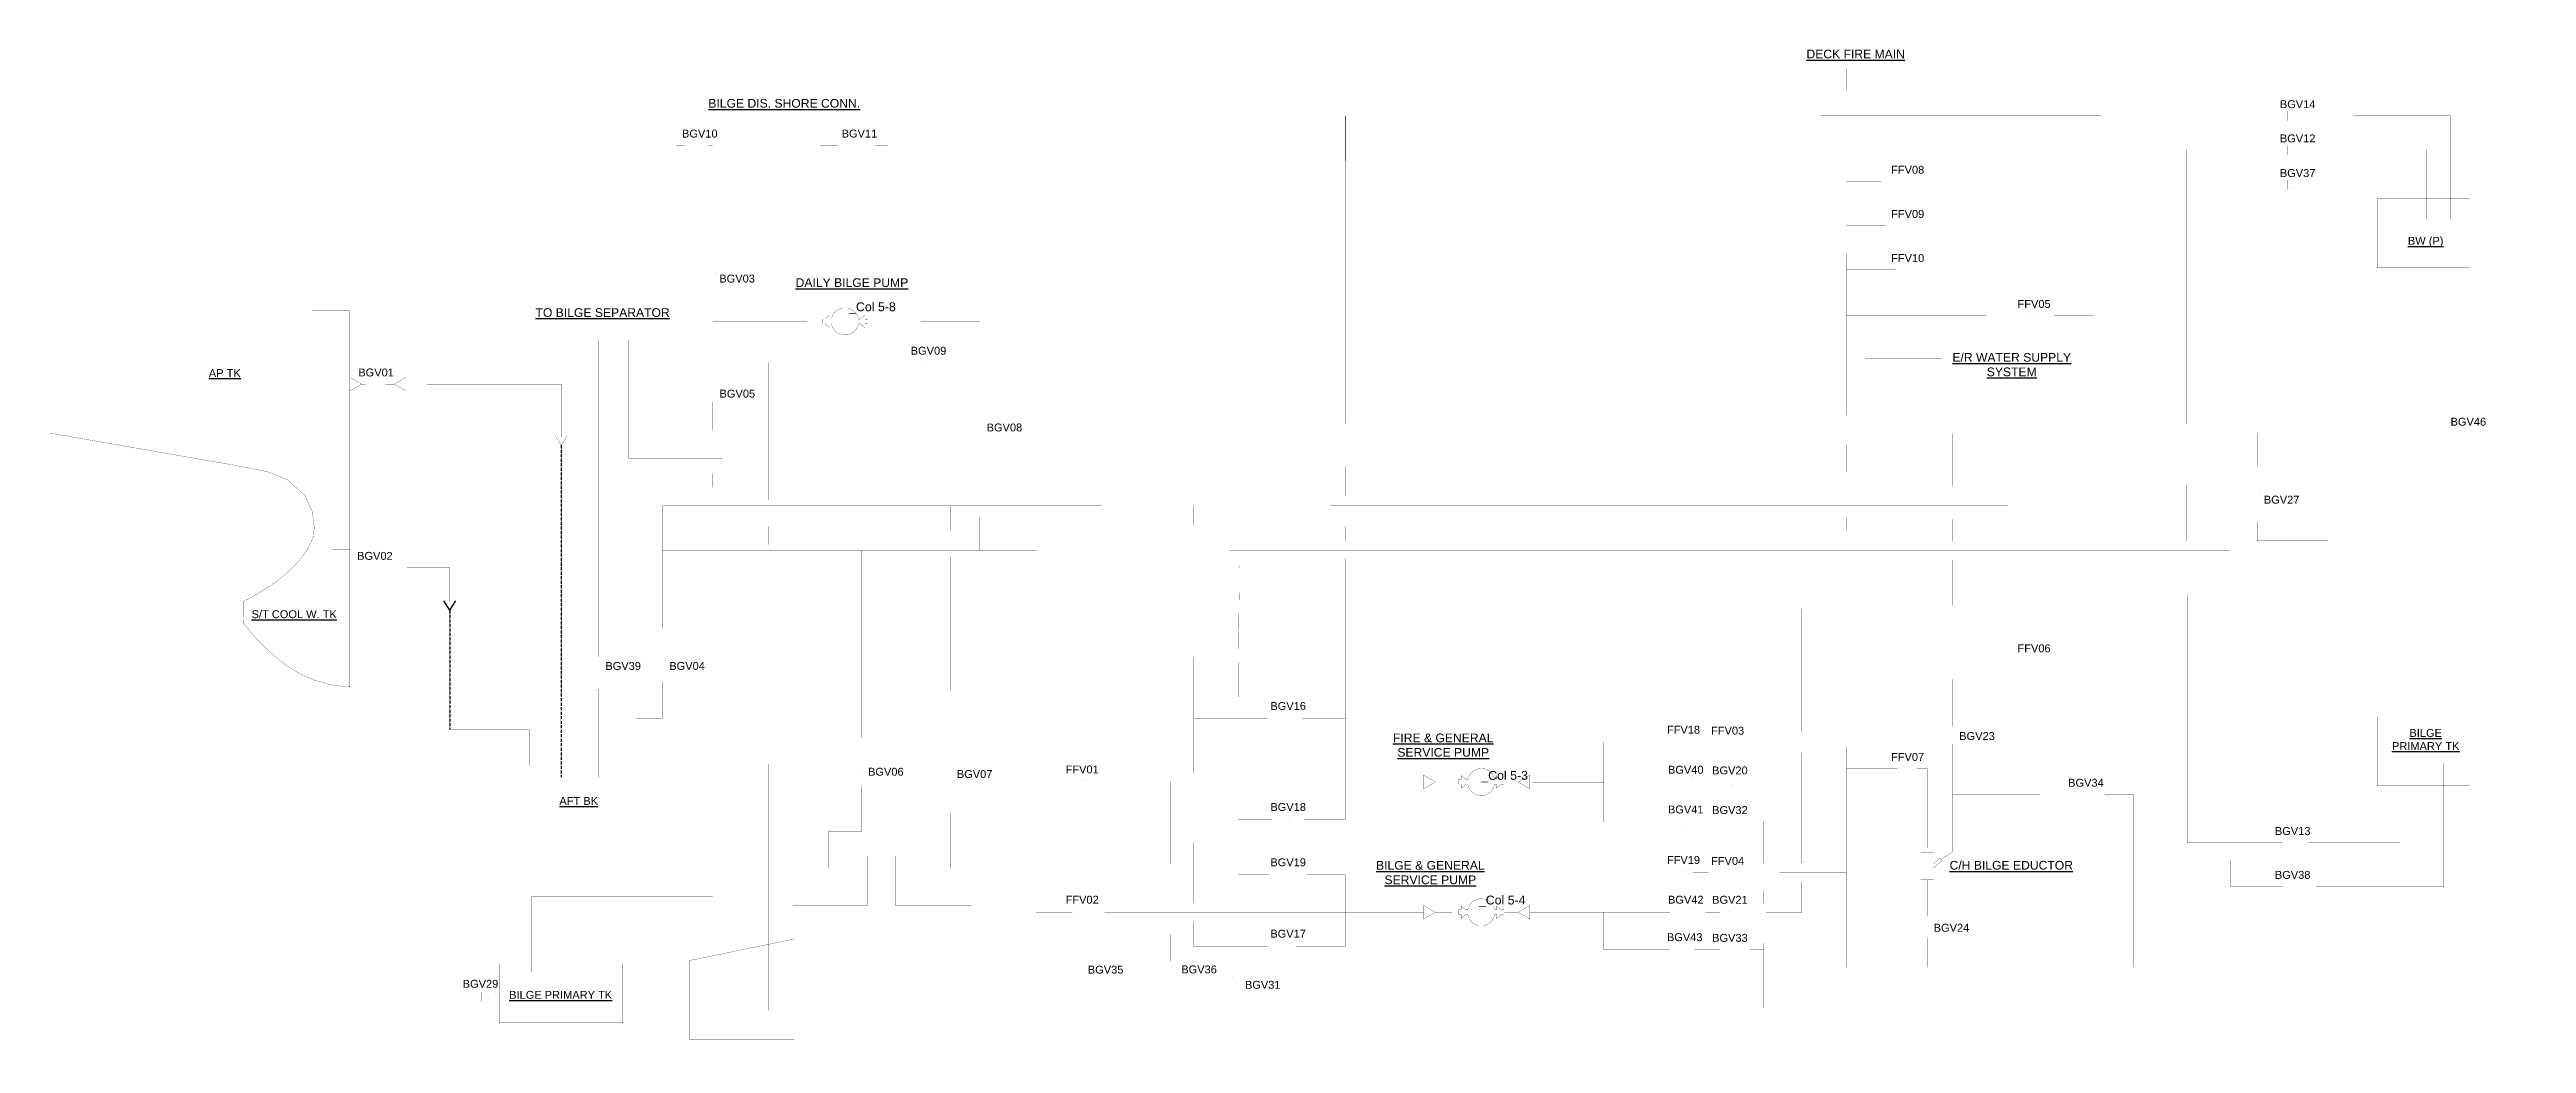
# Model space of a CAD drawing. Extents: x 136597 to 314487, y 107362 to 235283.
# Drawn here: x 141050 to 144186, y 120233 to 121491 of the extents above; entities that cross this region are included whole.
import ezdxf

# ---------------------------------------------------------------- set-up
doc = ezdxf.new("R2010")
doc.units = 0
doc.header["$MEASUREMENT"] = 0
doc.linetypes.add('DASHED', pattern=[19.05, 12.7, -6.35])
for name, color, linetype in [('Ballast', 80, 'CONTINUOUS'), ('Bilge - Ballast', 233, 'CONTINUOUS'), ('Omriss tanker Bilge', 132, 'CONTINUOUS'), ('Symboler', 42, 'CONTINUOUS'), ('TEKST', 7, 'CONTINUOUS')]:
    doc.layers.add(name, color=color, linetype=linetype)
doc.layers.add('Bilge', color=50, linetype='CONTINUOUS', plot=False)
doc.layers.add('FIFI', color=10, linetype='CONTINUOUS', plot=False)
doc.styles.add('ARIAL', font='ARIAL.TTF', dxfattribs={"height": 12})

msp = doc.modelspace()

# ---------------------------------------------------------------- linework, layer by layer
at = {"layer": 'Ballast', "linetype": 'Continuous', "const_width": 0.3}
for points in [[(143883.8, 121407.2), (142690.5, 121407), (142690.5, 121017.5), (142690.8, 121407)], [(143906.3, 121407.2), (144089.7, 121407.2), (144089.7, 121276.8), (144089.7, 121407.2)], [(142690.5, 120993.5), (142690.5, 120925.8)], [(142690.5, 120901.8), (142690.5, 120869.1)]]:
    msp.add_lwpolyline(points, close=True, dxfattribs=at)
at = {"layer": 'Bilge', "linetype": 'DASHED', "ltscale": 0.3}
for p, q in [((141698.1, 120990.4), (141698.1, 120570.3)), ((141557.1, 120781.5), (141557.1, 120630.8))]:
    msp.add_line(p, q, dxfattribs=at)
at = {"layer": 'Bilge', "color": 2}
for q in [(141549.6, 120793.4), (141564.7, 120793.4)]:
    msp.add_line((141557.1, 120781.5), q, dxfattribs=at)
at = {"layer": 'Bilge', "linetype": 'Continuous'}
for points, const_width in [([(143906.3, 121401.2), (143906.3, 121413.3), (143895.1, 121408.5), (143883.8, 121413.3), (143883.8, 121401.2), (143895.1, 121405.9), (143906.3, 121401.2)], 0.0075), ([(141883.5, 121364), (141883.5, 121376.2), (141872.3, 121371.4), (141861, 121376.2), (141861, 121364), (141872.3, 121368.8), (141883.5, 121364)], 0.0075), ([(142085.4, 121364), (142085.4, 121376.2), (142074.3, 121371.4), (142063, 121376.2), (142063, 121364), (142074.3, 121368.8), (142085.4, 121364)], 0.0075), ([(141861, 121370.1), (141843.8, 121370.1)], 0.3), ([(141889.8, 121213.3), (141889.8, 121370.1), (141883.5, 121370.1), (141889.8, 121370.1)], 0.3), ([(142063, 121370.1), (142026.1, 121370.1), (142026.1, 121308.3), (141889.8, 121308.3), (142026.1, 121308.3), (142026.1, 121370.1)], 0.3), ([(142085.4, 121370.1), (142112, 121370.1)], 0.3), ([(143883.8, 121364), (143755.5, 121364), (143755.5, 121017.5), (143755.5, 121364)], 0.3), ([(143906.3, 121357.9), (143906.3, 121370), (143895.1, 121365.3), (143883.8, 121370), (143883.8, 121357.9), (143895.1, 121362.6), (143906.3, 121357.9)], 0.0075), ([(143906.3, 121364), (144059.2, 121364), (144059.2, 121276.8), (144059.2, 121364)], 0.3), ([(143414.1, 121318.2), (143414.1, 121330.3), (143403, 121325.5), (143391.6, 121330.3), (143391.6, 121318.2), (143403, 121322.9), (143414.1, 121318.2)], 0.0075), ([(143883.8, 121320.1), (143810.2, 121320.1), (143810.2, 121017.5), (143810.2, 121320.1)], 0.3), ([(143906.3, 121314), (143906.3, 121326.1), (143895.1, 121321.4), (143883.8, 121326.1), (143883.8, 121314), (143895.1, 121318.7), (143906.3, 121314)], 0.0075), ([(143906.3, 121320.1), (144023.2, 121320.1), (144023.2, 121276.8), (144023.2, 121320.1)], 0.3), ([(143414.1, 121262.3), (143414.1, 121274.4), (143403, 121269.7), (143391.6, 121274.4), (143391.6, 121262.3), (143403, 121267), (143414.1, 121262.3)], 0.0075), ([(141895.9, 121213.3), (141883.7, 121213.3), (141888.5, 121202.1), (141883.7, 121190.8), (141895.9, 121190.8), (141891.1, 121202.1), (141895.9, 121213.3)], 0.0075), ([(141889.8, 121190.8), (141889.8, 121067.7)], 0.3), ([(143414.1, 121206.4), (143414.1, 121218.5), (143403, 121213.8), (143391.6, 121218.5), (143391.6, 121206.4), (143403, 121211.2), (143414.1, 121206.4)], 0.0075), ([(143574.2, 121148.4), (143574.2, 121160.6), (143563, 121155.8), (143551.7, 121160.6), (143551.7, 121148.4), (143563, 121153.2), (143574.2, 121148.4)], 0.0075), ([(142028.9, 121147.1), (141889.8, 121147.1)], 0.3), ([(142086, 121147), (142228.2, 121147), (142228.2, 121024.9), (142228.2, 121147)], 0.3), ([(141960.5, 120974.1), (141783.6, 120974.1), (141783.6, 121123), (141783.6, 120974.1)], 0.3), ([(142150.6, 121095.3), (141960.5, 121095.3), (141960.5, 120921.3), (141960.5, 121095.3)], 0.3), ([(142173.1, 121089.2), (142173.1, 121101.3), (142161.9, 121096.6), (142150.6, 121101.3), (142150.6, 121089.2), (142161.9, 121093.9), (142173.1, 121089.2)], 0.0075), ([(142173.1, 121095.3), (142228.2, 121095.3)], 0.3), ([(141451.2, 121067.8), (141445.5, 121067.8), (141430.5, 121076.4), (141430.5, 121059.1), (141445.5, 121067.8), (141451.2, 121067.8)], 0.3), ([(141473.7, 121061.7), (141473.7, 121073.9), (141462.5, 121069.1), (141451.2, 121073.9), (141451.2, 121061.7), (141462.5, 121066.5), (141473.7, 121061.7)], 0.0075), ([(141473.7, 121067.8), (141486.6, 121067.8), (141501.6, 121076.4), (141501.6, 121059.1), (141486.6, 121067.8)], 0.3), ([(141501.6, 121067.8), (141698.1, 121067.8), (141698.1, 121000.7), (141698.1, 121067.8)], 0.3), ([(141896.1, 121067.7), (141883.9, 121067.7), (141888.7, 121056.5), (141883.9, 121045.2), (141896.1, 121045.2), (141891.3, 121056.5), (141896.1, 121067.7)], 0.0075), ([(141890, 120981.6), (141890, 121045.2)], 0.3), ([(141698.1, 120570.3), (141698.1, 120990.4), (141705.7, 121002.4), (141698.1, 120990.4), (141690.5, 121002.4), (141698.1, 120990.4)], 0.3), ([(142234.2, 121024.9), (142222.1, 121024.9), (142226.8, 121013.7), (142222.1, 121002.4), (142234.2, 121002.4), (142229.5, 121013.7), (142234.2, 121024.9)], 0.0075), ([(142228.2, 121002.4), (142228.2, 120921.8)], 0.3), ([(144099.9, 121005.5), (142555.2, 121005.5), (142555.2, 120925.8), (142555.2, 121005.5)], 0.3), ([(143459.2, 120925.8), (143459.2, 121005.5)], 0.3), ([(143845, 120933.5), (143845, 121005.5)], 0.3), ([(144122.3, 120999.4), (144122.3, 121011.6), (144111.2, 121006.8), (144099.9, 121011.6), (144099.9, 120999.4), (144111.2, 121004.2), (144122.3, 120999.4)], 0.0075), ([(145363.9, 121005.5), (144122.3, 121005.5)], 0.3), ([(143755.5, 120993.5), (143755.5, 120869.1)], 0.3), ([(143810.2, 120993.5), (143810.2, 120499.4)], 0.3), ([(141890, 120966.6), (141889.8, 120921.3)], 0.3), ([(141826.4, 120725.6), (141826.4, 120913.8), (142382, 120913.8), (141826.4, 120913.8)], 0.3), ([(141889.8, 120906.3), (141889.8, 120864.6)], 0.3), ([(141960.5, 120906.3), (141960.5, 120864.6)], 0.3), ([(142129.5, 120906.3), (142129.5, 120857.1)], 0.3), ([(142190.5, 120864.6), (142190.5, 120913.8)], 0.3), ([(142227.7, 120906.3), (142227.7, 120857.1)], 0.3), ([(142325.6, 120914), (143755.5, 120913.5)], 0.3), ([(142498.9, 120869.1), (142498.9, 120913.8)], 0.3), ([(143851.1, 120933.5), (143838.9, 120933.5), (143843.7, 120922.3), (143838.9, 120911), (143851.1, 120911), (143846.3, 120922.3), (143851.1, 120933.5)], 0.0075), ([(143845, 120911), (143845, 120869.4), (143934.9, 120869.4), (143845, 120869.4)], 0.3), ([(142555.2, 120901.8), (142555.2, 120869.1)], 0.3), ([(143459.2, 120901.8), (143459.2, 120869.1)], 0.3), ([(141889.8, 120849.6), (141889.8, 120418.9), (141660.9, 120418.9), (141660.9, 120323.8), (141660.9, 120418.9), (141889.8, 120418.9)], 0.3), ([(142382, 120857.1), (141826.4, 120857.1)], 0.3), ([(141960.5, 120849.6), (141960.5, 120275.2)], 0.3), ([(142078.1, 120589.2), (142078.1, 120857.1)], 0.3), ([(142190.5, 120586.2), (142190.5, 120849.6)], 0.3), ([(142325.6, 120857.1), (143810.2, 120857.1)], 0.3), ([(142498.9, 120845.1), (142498.9, 120576.2)], 0.3), ([(142556.5, 120845.2), (142555.2, 120656.5)], 0.3), ([(142628.3, 120516.7), (142690.5, 120516.7), (142690.5, 120846.7), (142690.5, 120516.7)], 0.3), ([(143459.4, 120730.6), (143459.2, 120845.1)], 0.3), ([(143756.9, 120845.2), (143756.9, 120487.4), (143877.4, 120487.4), (143756.9, 120487.4)], 0.3), ([(141453, 120829.6), (141453, 120841.7), (141441.8, 120837), (141430.5, 120841.7), (141430.5, 120829.6), (141441.8, 120834.3), (141453, 120829.6)], 0.0075), ([(141453, 120835.7), (141557.1, 120835.7), (141557.1, 120792.5), (141557.1, 120835.7)], 0.3), ([(141657.6, 120572.1), (141657.6, 120630.8), (141557.1, 120630.8), (141557.1, 120781.5), (141564.7, 120793.4), (141557.1, 120781.5), (141549.6, 120793.4), (141557.1, 120781.5), (141557.1, 120630.8), (141657.6, 120630.8)], 0.3), ([(143268.3, 120626.5), (143268.3, 120783.5)], 0.3), ([(141751.6, 120723), (141739.5, 120723), (141744.2, 120711.9), (141739.5, 120700.6), (141751.6, 120700.6), (141746.9, 120711.9), (141751.6, 120723)], 0.0075), ([(141832.5, 120723), (141820.3, 120723), (141825.1, 120711.9), (141820.3, 120700.6), (141832.5, 120700.6), (141827.7, 120711.9), (141832.5, 120723)], 0.0075), ([(143574.2, 120712.6), (143574.2, 120724.7), (143563, 120719.9), (143551.7, 120724.7), (143551.7, 120712.6), (143563, 120717.3), (143574.2, 120712.6)], 0.0075), ([(141745.6, 120700.6), (141745.6, 120570.3)], 0.3), ([(141826.4, 120700.6), (141826.4, 120645), (141792.3, 120645), (141792.3, 120570.3), (141792.3, 120645), (141826.4, 120645)], 0.3), ([(143459.4, 120706.6), (143459.4, 120634.4)], 0.3), ([(142605.8, 120644.5), (142498.9, 120644.5)], 0.3), ([(142555.2, 120632.5), (142555.2, 120576.2)], 0.3), ([(142628.3, 120638.4), (142628.3, 120650.5), (142617.2, 120645.8), (142605.8, 120650.5), (142605.8, 120638.4), (142617.2, 120643.1), (142628.3, 120638.4)], 0.0075), ([(142628.3, 120644.5), (142690.5, 120644.5)], 0.3), ([(143465.4, 120634.4), (143453.3, 120634.4), (143458, 120623.2), (143453.3, 120611.9), (143465.4, 120611.9), (143460.7, 120623.2), (143465.4, 120634.4)], 0.0075), ([(143130.4, 120608.4), (143130.4, 120620.5), (143119.2, 120615.8), (143107.9, 120620.5), (143107.9, 120608.4), (143119.2, 120613.1), (143130.4, 120608.4)], 0.0075), ([(143186.2, 120608.4), (143186.2, 120620.5), (143175, 120615.8), (143163.7, 120620.5), (143163.7, 120608.4), (143175, 120613.1), (143186.2, 120608.4)], 0.0075), ([(143268.3, 120602.5), (143268.3, 120461.7)], 0.3), ([(142078.1, 120566.7), (142078.1, 120501.6), (142036, 120501.6), (142036, 120454.9), (142036, 120501.6), (142078.1, 120501.6)], 0.3), ([(142084.1, 120589.2), (142072, 120589.2), (142076.7, 120578.1), (142072, 120566.7), (142084.1, 120566.7), (142079.4, 120578.1), (142084.1, 120589.2)], 0.0075), ([(142196.6, 120586.2), (142184.4, 120586.2), (142189.2, 120575.1), (142184.4, 120563.8), (142196.6, 120563.8), (142191.8, 120575.1), (142196.6, 120586.2)], 0.0075), ([(142190.5, 120563.8), (142190.5, 120454.9)], 0.3), ([(142369.2, 120558.1), (142369.2, 120570.3), (142358, 120565.5), (142346.7, 120570.3), (142346.7, 120558.1), (142358, 120562.9), (142369.2, 120558.1)], 0.0075), ([(142468.9, 120411.4), (142468.9, 120564.2)], 0.3), ([(142891.1, 120564.2), (142909.4, 120564.2), (142924.4, 120555.6), (142924.4, 120572.9), (142909.4, 120564.2)], 0.3), ([(143109.2, 120563.9), (142924.4, 120564.2)], 0.3), ([(143109.2, 120513.6), (143022.2, 120513.6), (143017.9, 120513.6), (143018, 120564), (143017.9, 120513.6)], 0.3), ([(143131.7, 120557.8), (143131.7, 120570), (143120.5, 120565.2), (143109.2, 120570), (143109.2, 120557.8), (143120.5, 120562.6), (143131.7, 120557.8)], 0.0075), ([(143165, 120564.2), (143131.7, 120564.2)], 0.3), ([(143187.5, 120558.1), (143187.5, 120570.3), (143176.3, 120565.5), (143165, 120570.3), (143165, 120558.1), (143176.3, 120562.9), (143187.5, 120558.1)], 0.0075), ([(143187.5, 120564.2), (143268.3, 120564.2)], 0.3), ([(143414, 120575.2), (143414, 120587.3), (143402.9, 120582.5), (143391.6, 120587.3), (143391.6, 120575.2), (143402.9, 120579.9), (143414, 120575.2)], 0.0075), ([(143899.9, 120487.4), (144025.4, 120487.4), (144025.4, 120588.4), (144025.4, 120487.4)], 0.3), ([(143899.9, 120431.9), (144081.4, 120431.9), (144081.4, 120587.7), (144081.4, 120431.9)], 0.3), ([(142498.9, 120552.2), (142498.9, 120411.4)], 0.3), ([(142555.2, 120368.4), (142555.2, 120552.2)], 0.3), ([(143615.7, 120548.5), (143459.3, 120548.5)], 0.3), ([(143638.2, 120542.5), (143638.2, 120554.6), (143627, 120549.8), (143615.7, 120554.6), (143615.7, 120542.5), (143627, 120547.2), (143638.2, 120542.5)], 0.0075), ([(143638.2, 120548.5), (143688.3, 120548.5), (143688.3, 120329.7), (143688.3, 120548.5)], 0.3), ([(142605.8, 120516.7), (142555.2, 120516.7)], 0.3), ([(142628.3, 120510.7), (142628.3, 120522.8), (142617.2, 120518), (142605.8, 120522.8), (142605.8, 120510.7), (142617.2, 120515.4), (142628.3, 120510.7)], 0.0075), ([(143131.7, 120507.6), (143131.7, 120519.7), (143120.5, 120514.9), (143109.2, 120519.7), (143109.2, 120507.6), (143120.5, 120512.3), (143131.7, 120507.6)], 0.0075), ([(143131.7, 120513.6), (143165, 120513.6)], 0.3), ([(143187.5, 120507.9), (143187.5, 120520), (143176.3, 120515.3), (143165, 120520), (143165, 120507.9), (143176.3, 120512.6), (143187.5, 120507.9)], 0.0075), ([(143187.5, 120514), (143219.6, 120514), (143219.6, 120461.7), (143219.6, 120514)], 0.3), ([(143811.3, 120475.5), (143811.3, 120431.9), (143877.4, 120431.9), (143811.3, 120431.9)], 0.3), ([(143899.9, 120481.4), (143899.9, 120493.5), (143888.7, 120488.7), (143877.4, 120493.5), (143877.4, 120481.4), (143888.7, 120486.1), (143899.9, 120481.4)], 0.0075), ([(142605.8, 120446.7), (142555.2, 120446.7)], 0.3), ([(142628.3, 120440.7), (142628.3, 120452.8), (142617.2, 120448), (142605.8, 120452.8), (142605.8, 120440.7), (142617.2, 120445.4), (142628.3, 120440.7)], 0.0075), ([(142628.3, 120446.7), (142690.5, 120446.7), (142690.5, 120356.4), (142628.3, 120356.4), (142690.5, 120356.4), (142690.5, 120446.7)], 0.3), ([(143130.4, 120443.6), (143130.4, 120455.8), (143119.2, 120451), (143107.9, 120455.8), (143107.9, 120443.6), (143119.2, 120448.4), (143130.4, 120443.6)], 0.0075), ([(143186.2, 120443.6), (143186.2, 120455.8), (143175, 120451), (143163.7, 120455.8), (143163.7, 120443.6), (143175, 120448.4), (143186.2, 120443.6)], 0.0075), ([(143187.5, 120399.1), (143268.3, 120399.1), (143268.3, 120437.7), (143268.3, 120399.1)], 0.3), ([(143219.6, 120437.7), (143219.6, 120411.1)], 0.3), ([(143427.1, 120391.7), (143427.1, 120440.5)], 0.3), ([(143899.9, 120425.9), (143899.9, 120438), (143888.7, 120433.2), (143877.4, 120438), (143877.4, 120425.9), (143888.7, 120430.6), (143899.9, 120425.9)], 0.0075), ([(142369.2, 120393.4), (142369.2, 120405.5), (142358, 120400.7), (142346.7, 120405.5), (142346.7, 120393.4), (142358, 120398.1), (142369.2, 120393.4)], 0.0075), ([(142891.1, 120399.4), (142909.4, 120399.4), (142924.4, 120390.8), (142924.4, 120408.1), (142909.4, 120399.4)], 0.3), ([(143131.7, 120393.4), (143131.7, 120405.5), (143120.5, 120400.7), (143109.2, 120405.5), (143109.2, 120393.4), (143120.5, 120398.1), (143131.7, 120393.4)], 0.0075), ([(143187.5, 120393), (143187.5, 120405.1), (143176.3, 120400.4), (143165, 120405.1), (143165, 120393), (143176.3, 120397.7), (143187.5, 120393)], 0.0075), ([(142422.8, 120337.5), (142422.8, 120399.5)], 0.3), ([(142468.9, 120387.4), (142468.9, 120337.5)], 0.3), ([(142605.8, 120356.4), (142498.9, 120356.4), (142498.9, 120387.7), (142498.9, 120356.4)], 0.3), ([(143109.2, 120399.4), (142924.4, 120399.4)], 0.3), ([(143107.9, 120352), (143017.9, 120352), (143017.9, 120399.4), (143017.9, 120352)], 0.3), ([(143131.7, 120399.1), (143165, 120399.1)], 0.3), ([(143219.7, 120388.5), (143219.7, 120278.2)], 0.3), ([(143433.1, 120391.7), (143421, 120391.7), (143425.8, 120380.6), (143421, 120369.3), (143433.1, 120369.3), (143428.4, 120380.6), (143433.1, 120391.7)], 0.0075), ([(142555.2, 120344.4), (142555.2, 120319.6)], 0.3), ([(142628.3, 120350.3), (142628.3, 120362.5), (142617.2, 120357.7), (142605.8, 120362.5), (142605.8, 120350.3), (142617.2, 120355.1), (142628.3, 120350.3)], 0.0075), ([(143130.4, 120345.9), (143130.4, 120358), (143119.2, 120353.3), (143107.9, 120358), (143107.9, 120345.9), (143119.2, 120350.7), (143130.4, 120345.9)], 0.0075), ([(143130.4, 120352), (143165, 120352)], 0.3), ([(143187.5, 120346.2), (143187.5, 120358.4), (143176.3, 120353.6), (143165, 120358.4), (143165, 120346.2), (143176.3, 120351), (143187.5, 120346.2)], 0.0075), ([(143187.5, 120352.3), (143219.7, 120352.3)], 0.3), ([(143427.1, 120369.3), (143427.1, 120329.7)], 0.3), ([(142428.8, 120337.5), (142416.7, 120337.5), (142421.5, 120326.3), (142416.7, 120315), (142428.8, 120315), (142424.1, 120326.3), (142428.8, 120337.5)], 0.0075), ([(142474.9, 120337.5), (142462.8, 120337.5), (142467.5, 120326.3), (142462.8, 120315), (142474.9, 120315), (142470.2, 120326.3), (142474.9, 120337.5)], 0.0075), ([(142561.2, 120319.6), (142549.1, 120319.6), (142553.9, 120308.4), (142549.1, 120297.1), (142561.2, 120297.1), (142556.5, 120308.4), (142561.2, 120319.6)], 0.0075), ([(141620, 120286.5), (141620, 120298.6), (141608.9, 120293.9), (141597.6, 120298.6), (141597.6, 120286.5), (141608.9, 120291.2), (141620, 120286.5)], 0.0075)]:
    msp.add_lwpolyline(points, close=True, dxfattribs=dict(at, const_width=const_width))
at = {"layer": 'Bilge', "linetype": 'Continuous', "const_width": 0.3}
for points in [[(141745.6, 120723), (141745.6, 121123)], [(143459.3, 120611.9), (143459.3, 120475.7), (143444.6, 120466.2)]]:
    msp.add_lwpolyline(points, dxfattribs=at)
at = {"layer": 'FIFI', "linetype": 'Continuous', "const_width": 0.3}
for points in [[(143325.1, 121419), (143325.1, 121466.8), (143325.1, 121419)], [(143325.1, 121395), (143325.1, 121028.3)], [(142299.5, 120233.6), (142299.5, 121338.6)], [(143391.6, 121324.2), (143325.1, 121324.2)], [(143391.6, 121268.4), (143325.1, 121268.4)], [(143391.6, 121212.5), (143325.1, 121212.5)], [(143551.7, 121154.5), (143325.1, 121154.5)], [(143574.2, 121154.5), (143637.6, 121154.5)], [(143325.1, 121100.5), (143445.9, 121100.5)], [(143325.1, 120928.5), (143325.1, 120991.1)], [(143325.1, 120870.5), (143325.1, 120898.8)], [(143325.1, 120827.8), (143325.1, 120329.7)], [(143551.7, 120718.6), (143325.1, 120718.6)], [(143574.2, 120718.6), (143655.5, 120718.6)], [(143107.9, 120614.5), (143018, 120614.5), (143018, 120564), (143018, 120614.5)], [(143130.4, 120614.5), (143163.7, 120614.5)], [(143186.2, 120614.5), (143325.1, 120614.5)], [(142346.7, 120564.2), (142299.5, 120564.2)], [(142369.2, 120564.2), (142789.6, 120564.2)], [(142833.9, 120564.3), (142804.6, 120564.3), (142789.6, 120572.9), (142789.6, 120555.6), (142804.6, 120564.2)], [(143391.6, 120581.2), (143325.1, 120581.2)], [(143427.1, 120475), (143427.1, 120581.2), (143414, 120581.2), (143427.1, 120581.2)], [(143163.7, 120449.7), (143130.4, 120449.7)], [(143186.2, 120449.7), (143325.1, 120449.7)], [(142833.9, 120399.5), (142804.6, 120399.5), (142789.6, 120408.1), (142789.6, 120390.8), (142804.6, 120399.4)], [(142346.7, 120399.4), (142299.5, 120399.4)], [(142369.2, 120399.4), (142789.6, 120399.4)]]:
    msp.add_lwpolyline(points, close=True, dxfattribs=at)
at = {"layer": 'Omriss tanker Bilge', "linetype": 'Continuous', "const_width": 0.3}
for points in [[(143996.9, 121302.1), (143996.9, 121214.9), (144113.5, 121214.9), (144113.5, 121302.1)], [(141382.6, 121189), (141050.5, 121189), (141050.5, 121005.8), (141100.5, 120997.1), (141180.9, 120983.1), (141227.5, 120975), (141283.5, 120965.3), (141326.3, 120956.9), (141351.8, 120946.4), (141373.6, 120927), (141383.1, 120905.8), (141385.5, 120886.1), (141384, 120873.7), (141377.4, 120859.1), (141430.5, 120859), (141430.5, 121160.6), (141382.6, 121160.6)], [(141377.4, 120859.1), (141368.7, 120847.2), (141359.5, 120837), (141348.7, 120827), (141336.2, 120817), (141322.2, 120807.5), (141310.5, 120800.6), (141295.5, 120792.3), (141295.5, 120784), (141295.5, 120776.1), (141295.9, 120764.9), (141307, 120751.9), (141314.2, 120743.4), (141324.4, 120733.5), (141333.7, 120724.9), (141342.8, 120717.4), (141354.4, 120709.1), (141368, 120700.9), (141386.5, 120692.7), (141398.9, 120689.7), (141406.8, 120687.3), (141421.7, 120685.2), (141430.5, 120684.6), (141430.5, 120859)], [(143996.9, 120646.9), (143996.9, 120559.7), (144113.5, 120559.7), (144113.5, 120646.9)], [(141639.6, 120591.3), (141639.6, 120506.5), (141819.8, 120506.5), (141819.8, 120591.3)], [(141991.1, 120470.6), (141991.1, 120408), (142085.5, 120408), (142085.5, 120470.6)], [(142121.3, 120470.6), (142121.3, 120408), (142217.3, 120408), (142217.3, 120470.6)], [(141992.8, 120365.5), (141860.5, 120338.3), (141860.5, 120238.9), (141992.8, 120238.9)], [(141620, 120334.4), (141620, 120259.4), (141776.2, 120259.4), (141776.2, 120334.4)]]:
    msp.add_lwpolyline(points, close=True, dxfattribs=at)
at = {"layer": 'Symboler', "linetype": 'Continuous', "const_width": 0.3}
for points in [[(142028.9, 121144.2), (142031.9, 121144.2), (142037.9, 121139.2), (142037.9, 121144.2), (142040.1, 121144.2), (142040.8, 121141.6), (142042.8, 121137.5), (142045.8, 121134.1), (142049.1, 121131.8), (142052.6, 121130.4), (142060, 121130), (142067.4, 121133.1), (142069.4, 121134.8), (142072, 121138.2), (142073.7, 121142), (142074.2, 121144.1), (142076.1, 121144.1), (142076.6, 121144.1), (142082.6, 121139.1), (142082.6, 121144.1), (142086, 121144.1), (142086, 121150), (142082.6, 121150), (142082.6, 121154.9), (142076.6, 121150), (142074.2, 121150), (142073.2, 121153.6), (142071.4, 121157), (142069.4, 121159.3), (142067.8, 121160.7), (142064.2, 121162.9), (142062.5, 121163.6), (142060.2, 121164.1), (142057.3, 121164.1), (142054.3, 121164.1), (142051.9, 121163.5), (142048.5, 121162), (142045.7, 121160), (142043.3, 121157.4), (142041.6, 121154.6), (142040.5, 121151.5), (142040.5, 121150.1), (142037.9, 121150.1), (142037.9, 121155), (142032, 121150.1), (142028.9, 121150.1), (142028.9, 121144.2)], [(142891.1, 120567.2), (142888, 120567.2), (142882, 120572.1), (142882, 120567.2), (142879.8, 120567.2), (142879.1, 120569.8), (142877.1, 120573.9), (142874.1, 120577.2), (142870.9, 120579.5), (142867.3, 120580.9), (142860, 120581.3), (142852.6, 120578.2), (142850.5, 120576.5), (142847.9, 120573.1), (142846.2, 120569.4), (142845.7, 120567.3), (142843.8, 120567.3), (142843.3, 120567.3), (142837.4, 120572.2), (142837.4, 120567.3), (142833.9, 120567.3), (142833.9, 120561.3), (142837.3, 120561.3), (142837.3, 120556.4), (142843.3, 120561.3), (142845.7, 120561.3), (142846.7, 120557.8), (142848.5, 120554.4), (142850.5, 120552), (142852.1, 120550.6), (142855.7, 120548.4), (142857.5, 120547.8), (142859.7, 120547.2), (142862.6, 120547.2), (142865.7, 120547.2), (142868, 120547.8), (142871.4, 120549.3), (142874.3, 120551.4), (142876.6, 120554), (142878.3, 120556.8), (142879.4, 120559.9), (142879.4, 120561.2), (142882, 120561.2), (142882, 120556.3), (142887.9, 120561.2), (142891.1, 120561.2), (142891.1, 120567.2)], [(143419, 120475.5), (143419, 120440.5), (143435.1, 120440.5), (143435.1, 120455.4), (143445.4, 120464.2), (143443.7, 120468.1), (143435.1, 120460.8), (143435.1, 120475), (143419, 120475)], [(142891.1, 120402.4), (142888, 120402.4), (142882, 120407.4), (142882, 120402.4), (142879.8, 120402.4), (142879.1, 120405), (142877.1, 120409.1), (142874.1, 120412.4), (142870.9, 120414.7), (142867.3, 120416.1), (142860, 120416.5), (142852.6, 120413.5), (142850.5, 120411.7), (142847.9, 120408.3), (142846.2, 120404.6), (142845.7, 120402.5), (142843.8, 120402.5), (142843.3, 120402.5), (142837.4, 120407.4), (142837.4, 120402.5), (142833.9, 120402.5), (142833.9, 120396.6), (142837.3, 120396.6), (142837.3, 120391.6), (142843.3, 120396.6), (142845.7, 120396.6), (142846.7, 120393), (142848.5, 120389.6), (142850.5, 120387.3), (142852.1, 120385.8), (142855.7, 120383.7), (142857.5, 120383), (142859.7, 120382.5), (142862.6, 120382.5), (142865.7, 120382.5), (142868, 120383), (142871.4, 120384.5), (142874.3, 120386.6), (142876.6, 120389.2), (142878.3, 120392), (142879.4, 120395.1), (142879.4, 120396.5), (142882, 120396.5), (142882, 120391.6), (142887.9, 120396.5), (142891.1, 120396.5), (142891.1, 120402.4)]]:
    msp.add_lwpolyline(points, close=True, dxfattribs=at)

# ---------------------------------------------------------------- texts
at = {"layer": 'Bilge', "linetype": 'Continuous', "char_height": 10, "width": 44.169, "attachment_point": 1, "style": 'ARIAL'}
for s, insert in [('BGV14', (143873.7, 121427)), ('BGV10', (141851, 121389.8)), ('BGV11', (142053.1, 121389.8)), ('BGV12', (143873.7, 121383.7)), ('FFV08', (143381.6, 121344)), ('BGV37', (143873.7, 121339.8)), ('FFV09', (143381.6, 121288.1)), ('FFV10', (143381.6, 121232.2)), ('BGV03', (141898.2, 121206.3)), ('FFV05', (143541.6, 121174.2)), ('BGV09', (142140.5, 121115)), ('BGV01', (141441.2, 121087.5)), ('BGV05', (141898.5, 121060.7)), ('BGV08', (142236.6, 121017.9)), ('BGV46', (144089.8, 121025.2)), ('BGV27', (143853.4, 120926.5)), ('BGV02', (141439.7, 120855.4)), ('FFV06', (143541.6, 120738.4)), ('BGV39', (141754, 120716.1)), ('BGV04', (141834.9, 120716.1)), ('BGV16', (142595.8, 120665.4)), ('FFV18', (143097.8, 120635.4)), ('FFV03', (143153.7, 120634.2)), ('BGV23', (143467.8, 120627.4)), ('FFV07', (143381.5, 120601)), ('BGV06', (142086.5, 120582.2)), ('BGV07', (142198.9, 120579.3)), ('FFV01', (142336.6, 120585.1)), ('BGV40', (143099.1, 120584.8)), ('BGV20', (143155, 120583.9)), ('BGV34', (143605.7, 120568.3)), ('BGV18', (142595.8, 120537.6)), ('BGV41', (143099.1, 120534.5)), ('BGV32', (143155, 120533.7)), ('BGV13', (143867.4, 120507.2)), ('BGV19', (142595.8, 120467.6)), ('FFV19', (143097.8, 120470.6)), ('FFV04', (143153.7, 120469.4)), ('BGV38', (143867.4, 120451.7)), ('FFV02', (142336.6, 120420.3)), ('BGV42', (143099.1, 120420.3)), ('BGV21', (143155, 120420.2)), ('BGV17', (142595.8, 120377.3)), ('BGV43', (143097.8, 120372.9)), ('BGV24', (143435.5, 120384.8)), ('BGV33', (143155, 120372)), ('BGV29', (141573.4, 120313.9)), ('BGV35', (142364.7, 120331.8)), ('BGV36', (142483, 120332.1)), ('BGV31', (142563.6, 120312.6))]:
    msp.add_mtext(s, dxfattribs=dict(at, insert=insert))
at = {"layer": 'Bilge - Ballast', "linetype": 'Continuous', "attachment_point": 2, "style": 'ARIAL'}
for s, insert, char_height, width in [('{\\LDECK FIRE MAIN}', (143336.7, 121491), 11, 183.683), ('{\\LBILGE DIS. SHORE CONN.}', (141980.4, 121428.6), 11, 183.683), ('{\\LBW (P)}', (144058.3, 121254.1), 10, 173.839), ('{\\LDAILY BILGE PUMP}', (142066.1, 121201.7), 11, 183.683), ('{\\LTO BILGE SEPARATOR}', (141750.5, 121163.8), 11, 183.683), ('{\\LE/R WATER SUPPLY SYSTEM}', (143534.3, 121107.1), 11, 183.683), ('{\\LAP TK}', (141272.2, 121086.7), 10, 173.839), ('{\\LS/T COOL W. TK}', (141360.1, 120781.6), 10, 173.839), ('{\\LFIRE & GENERAL SERVICE PUMP}', (142814.6, 120625.6), 11, 183.683), ('{\\LBILGE \\PPRIMARY TK}', (144058.3, 120631.4), 10, 173.839), ('{\\LAFT BK}', (141720.2, 120545.3), 10, 173.839), ('{\\LBILGE & GENERAL SERVICE PUMP}', (142798.3, 120464.3), 11, 183.683), ('{\\LC/H BILGE EDUCTOR}', (143533.7, 120464.4), 11, 183.683), ('{\\LBILGE PRIMARY TK}', (141697.4, 120299.9), 10, 173.839)]:
    msp.add_mtext(s, dxfattribs=dict(at, insert=insert, char_height=char_height, width=width))
at = {"layer": 'TEKST', "linetype": 'Continuous', "style": 'ARIAL'}
for s, p in [('_Col 5-8', (142062.5, 121160)), ('_Col 5-3', (142862.8, 120567)), ('_Col 5-4', (142859.7, 120409.3))]:
    msp.add_text(s, height=11.2, dxfattribs=at).set_placement(p)

doc.saveas('drawing.dxf')
